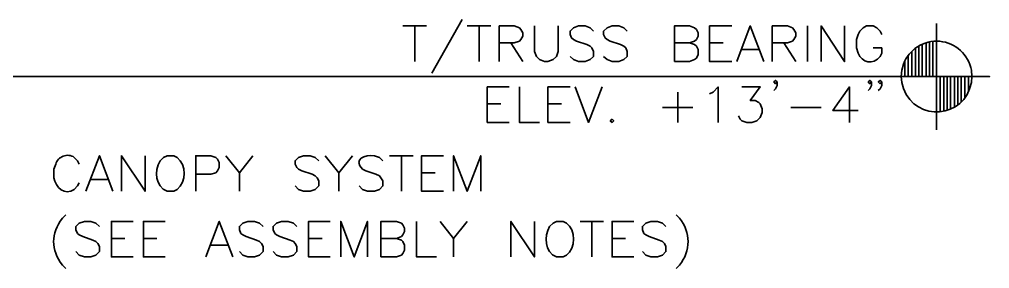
# Model space of a CAD drawing. Header units: inches. Extents: x 5 to 516, y -193 to 129.
# Drawn here: x 53.696 to 57.124, y -178.24 to -177.359 of the extents above; entities that cross this region are included whole.
import ezdxf

# ---------------------------------------------------------------- set-up
doc = ezdxf.new("R2010")
doc.units = ezdxf.units.IN
doc.header["$MEASUREMENT"] = 0
doc.layers.add('PDF7_Geometry', color=7, linetype='Continuous')

msp = doc.modelspace()

# ---------------------------------------------------------------- linework, layer by layer
at = {"layer": 'PDF7_Geometry', "lineweight": 35}
for points in [[(55.0513308, -177.3824499), (55.1346641, -177.3824499)], [(55.0935536, -177.3824499), (55.0935536, -177.5080055)], [(55.2602203, -177.3591164), (55.1535536, -177.5491164)], [(55.2779979, -177.3824499), (55.3613312, -177.3824499)], [(55.3202201, -177.3824499), (55.3202201, -177.5080055)], [(55.3913311, -177.508006), (55.3913311, -177.3824505), (55.4446645, -177.3824505), (55.4624422, -177.3891171), (55.4679978, -177.3946727), (55.4746645, -177.4068949), (55.4746645, -177.418006), (55.4679978, -177.4302282), (55.4624422, -177.4357838), (55.4446645, -177.4424505), (55.3913311, -177.4424505)], [(55.5157756, -177.3824499), (55.5157756, -177.4724499), (55.5224423, -177.4902277), (55.5335534, -177.5013388), (55.5513312, -177.5080055), (55.5635534, -177.5080055), (55.5813312, -177.5013388), (55.5935534, -177.4902277), (55.5991089, -177.4724499), (55.5991089, -177.3824499)], [(55.7246645, -177.4002281), (55.7124423, -177.389117), (55.6946645, -177.3824503), (55.6713312, -177.3824503), (55.6535534, -177.389117), (55.6413311, -177.4002281), (55.6413311, -177.4124503), (55.6468867, -177.4246725), (55.6535534, -177.4302281), (55.6646645, -177.4357837), (55.70022, -177.4480059), (55.7124423, -177.4535614), (55.7179978, -177.4602281), (55.7246645, -177.4724503), (55.7246645, -177.4902281), (55.7124423, -177.5013392), (55.6946645, -177.5080059), (55.6713312, -177.5080059), (55.6535534, -177.5013392), (55.6413311, -177.4902281)], [(55.8435534, -177.4002281), (55.8313311, -177.389117), (55.8135534, -177.3824503), (55.79022, -177.3824503), (55.7724422, -177.389117), (55.76022, -177.4002281), (55.76022, -177.4124503), (55.7657756, -177.4246725), (55.7724422, -177.4302281), (55.7835533, -177.4357837), (55.82022, -177.4480059), (55.8313311, -177.4535614), (55.8379978, -177.4602281), (55.8435534, -177.4724503), (55.8435534, -177.4902281), (55.8313311, -177.5013392), (55.8135534, -177.5080059), (55.79022, -177.5080059), (55.7724422, -177.5013392), (55.76022, -177.4902281)], [(56.01022, -177.508006), (56.01022, -177.3824505), (56.0635534, -177.3824505), (56.0813312, -177.3891171), (56.0879978, -177.3946727), (56.0935534, -177.4068949), (56.0935534, -177.418006), (56.0879978, -177.4302282), (56.0813312, -177.4357838), (56.0635534, -177.4424505), (56.01022, -177.4424505)], [(56.2124423, -177.508006), (56.1346645, -177.508006), (56.1346645, -177.3824505), (56.2124423, -177.3824505)], [(56.2302201, -177.508006), (56.2779979, -177.3824505), (56.3257757, -177.508006)], [(56.3557757, -177.508006), (56.3557757, -177.3824505), (56.409109, -177.3824505), (56.4268868, -177.3891171), (56.4324424, -177.3946727), (56.439109, -177.4068949), (56.439109, -177.418006), (56.4324424, -177.4302282), (56.4268868, -177.4357838), (56.409109, -177.4424505), (56.3557757, -177.4424505)], [(56.4802202, -177.3824499), (56.4802202, -177.5080055)], [(56.527998, -177.508006), (56.527998, -177.3824505), (56.6113313, -177.508006), (56.6113313, -177.3824505)], [(56.7424425, -177.4124498), (56.7368869, -177.4002276), (56.7246647, -177.3891165), (56.7124425, -177.3824498), (56.6891091, -177.3824498), (56.6768869, -177.3891165), (56.6646647, -177.4002276), (56.6591091, -177.4124498), (56.6535536, -177.4302276), (56.6535536, -177.4602276), (56.6591091, -177.4780054)], [(56.9357759, -177.3735614), (56.9357759, -177.749117)], [(55.4324423, -177.4424497), (55.4746645, -177.5080053)], [(56.0635535, -177.4424497), (56.0813312, -177.4480053), (56.0879979, -177.4535609), (56.0935535, -177.4657831), (56.0935535, -177.4835609), (56.0879979, -177.4957831), (56.0813312, -177.5013386), (56.0635535, -177.5080053), (56.0102201, -177.5080053)], [(56.1346645, -177.4424497), (56.1824423, -177.4424497)], [(56.3968868, -177.4424497), (56.439109, -177.5080053)], [(56.7368869, -177.4902276), (56.7424425, -177.4780054), (56.7424425, -177.4602276), (56.7124425, -177.4602276)], [(56.8613313, -177.5613395), (56.8613313, -177.4613394)], [(56.8735536, -177.5613395), (56.8735536, -177.4535617)], [(56.8857756, -177.5613395), (56.8857756, -177.446895)], [(56.899109, -177.5613395), (56.899109, -177.4424506)], [(56.9113313, -177.5613395), (56.9113313, -177.4391172)], [(56.9235536, -177.5613395), (56.9235536, -177.436895)], [(56.247998, -177.4657833), (56.3079981, -177.4657833)], [(56.8357757, -177.5613395), (56.8357757, -177.4857839)], [(56.849109, -177.5613395), (56.849109, -177.4724506)], [(56.8235534, -177.5613395), (56.8235534, -177.506895)], [(51.8446644, -177.5613395), (57.1235536, -177.5613395), (56.7491092, -177.5613395)], [(56.8113314, -177.5613395), (56.8113314, -177.5602283)], [(56.9491092, -177.5613395), (56.9491092, -177.6857839)], [(56.9613312, -177.5613395), (56.9613312, -177.6835617)], [(56.9735535, -177.5613395), (56.9735535, -177.6802283)], [(56.9857758, -177.5613395), (56.9857758, -177.6757839)], [(56.9991092, -177.5613395), (56.9991092, -177.6691172)], [(57.0113315, -177.5613395), (57.0113315, -177.6613395)], [(57.0235535, -177.5613395), (57.0235535, -177.6502283)], [(57.0357758, -177.5613395), (57.0357758, -177.6357839)], [(57.0491091, -177.5613395), (57.0491091, -177.6157839)], [(57.0613314, -177.5613395), (57.0613314, -177.5602283)], [(55.4268867, -177.7235607), (55.3491089, -177.7235607), (55.3491089, -177.5980052), (55.4268867, -177.5980052)], [(55.4624422, -177.5980058), (55.4624422, -177.7235613), (55.5335533, -177.7235613)], [(55.6413315, -177.7235607), (55.5635537, -177.7235607), (55.5635537, -177.5980052), (55.6413315, -177.5980052)], [(55.6591088, -177.5980058), (55.7068866, -177.7235613), (55.7546643, -177.5980058)], [(56.1346645, -177.6224503), (56.1468867, -177.6168948), (56.1646645, -177.5980059), (56.1646645, -177.7235615)], [(56.247998, -177.5980058), (56.3135536, -177.5980058), (56.277998, -177.6457835), (56.2957758, -177.6457835), (56.3079981, -177.6524502), (56.3135536, -177.6580058), (56.3202203, -177.6757835), (56.3202203, -177.6880058), (56.3135536, -177.7057835), (56.3013314, -177.7180058), (56.2835536, -177.7235613), (56.2657758, -177.7235613), (56.247998, -177.7180058), (56.2424425, -177.7113391), (56.2368869, -177.700228)], [(56.3735536, -177.5802276), (56.3668869, -177.5868942), (56.3613314, -177.5802276), (56.3668869, -177.574672), (56.3735536, -177.5802276), (56.3735536, -177.5924498), (56.3668869, -177.604672), (56.3613314, -177.6102276)], [(56.6291089, -177.7235613), (56.6291089, -177.5980058), (56.57022, -177.6813391), (56.6591089, -177.6813391)], [(56.7068869, -177.5802276), (56.7002203, -177.5868942), (56.6946647, -177.5802276), (56.7002203, -177.574672), (56.7068869, -177.5802276), (56.7068869, -177.5924498), (56.7002203, -177.604672), (56.6946647, -177.6102276)], [(56.7424425, -177.5802276), (56.7368869, -177.5868942), (56.7302202, -177.5802276), (56.7368869, -177.574672), (56.7424425, -177.5802276), (56.7424425, -177.5924498), (56.7368869, -177.604672), (56.7302202, -177.6102276)], [(56.0224423, -177.616895), (56.0224423, -177.7235617)], [(55.3491089, -177.6580056), (55.3968867, -177.6580056)], [(55.5635537, -177.6580056), (55.6113315, -177.6580056)], [(55.9679978, -177.6702284), (56.0757756, -177.6702284)], [(56.4213314, -177.6702284), (56.5279981, -177.6702284)], [(53.9313311, -177.9668944), (53.9791089, -177.8413388), (54.0268866, -177.9668944)], [(54.0568866, -177.9668944), (54.0568866, -177.8413388), (54.14022, -177.9668944), (54.14022, -177.8413388)], [(54.253553, -177.8468949), (54.2413307, -177.8413394), (54.2179974, -177.8413394), (54.2057752, -177.8468949), (54.193553, -177.8591172)], [(54.3191089, -177.9668944), (54.3191089, -177.8413388), (54.3724423, -177.8413388), (54.3902201, -177.8468944), (54.3957756, -177.853561), (54.4024423, -177.8646721), (54.4024423, -177.8824499), (54.3957756, -177.8946721), (54.3902201, -177.9013388), (54.3724423, -177.9068944), (54.3191089, -177.9068944)], [(54.4257758, -177.8413394), (54.4735536, -177.9013394), (54.4735536, -177.9668949)], [(54.5213309, -177.8413394), (54.4735531, -177.9013394)], [(54.7535533, -177.8591164), (54.741331, -177.8468942), (54.7235533, -177.8413387), (54.7002199, -177.8413387), (54.6824421, -177.8468942), (54.6702199, -177.8591164), (54.6702199, -177.8713387), (54.6757755, -177.8824498), (54.6824421, -177.8891164), (54.6935533, -177.894672), (54.7302199, -177.9068942), (54.741331, -177.9124498), (54.7479977, -177.9191164), (54.7535533, -177.9302276), (54.7535533, -177.9480053), (54.741331, -177.9602276), (54.7235533, -177.9668942), (54.7002199, -177.9668942), (54.6824421, -177.9602276), (54.6702199, -177.9480053)], [(54.7768868, -177.8413394), (54.8246646, -177.9013394), (54.8246646, -177.9668949)], [(54.8724424, -177.8413394), (54.8246646, -177.9013394)], [(54.9802203, -177.8591164), (54.9679981, -177.8468942), (54.9502203, -177.8413387)], [(55.0035533, -177.8413394), (55.0868866, -177.8413394)], [(55.0457755, -177.8413394), (55.0457755, -177.9668949)], [(55.1946649, -177.9668944), (55.1168871, -177.9668944), (55.1168871, -177.8413388), (55.1946649, -177.8413388)], [(55.2302203, -177.9668944), (55.2302203, -177.8413388), (55.2779981, -177.9668944), (55.3257759, -177.8413388), (55.3257759, -177.9668944)], [(54.9079981, -177.8891164), (54.9202203, -177.894672), (54.9557759, -177.9068942), (54.9679981, -177.9124498), (54.9735537, -177.9191164), (54.9802203, -177.9302276), (54.9802203, -177.9480053), (54.9679981, -177.9602276), (54.9502203, -177.9668942), (54.9257759, -177.9668942), (54.9079981, -177.9602276), (54.896887, -177.9480053)], [(55.1168871, -177.9013392), (55.1646649, -177.9013392)], [(53.8902198, -177.9602282), (53.9013309, -177.948006), (53.9079976, -177.9368949)], [(53.9491093, -177.9246727), (54.0091093, -177.9246727)], [(54.2179974, -177.9668949), (54.2413307, -177.9668949), (54.253553, -177.9602283)], [(53.86022, -178.0502277), (53.8479978, -178.0613388)], [(53.9791092, -178.0913394), (53.966887, -178.0791172), (53.9491092, -178.0735616), (53.9257758, -178.0735616), (53.9079981, -178.0791172), (53.8957758, -178.0913394), (53.8957758, -178.1035616), (53.9013314, -178.1157838), (53.9079981, -178.1213394), (53.9202203, -178.126895), (53.9557758, -178.1391172), (53.966887, -178.1446727), (53.9735536, -178.1513394), (53.9791092, -178.1624505), (53.9791092, -178.1802283), (53.966887, -178.1924505), (53.9491092, -178.1991172), (53.9257758, -178.1991172), (53.9079981, -178.1924505), (53.8957758, -178.1802283)], [(54.0979975, -178.1991162), (54.0213308, -178.1991162), (54.0213308, -178.0735606), (54.0979975, -178.0735606)], [(54.2113307, -178.1991162), (54.1346641, -178.1991162), (54.1346641, -178.0735606), (54.2113307, -178.0735606)], [(54.3546642, -178.1991162), (54.402442, -178.0735606), (54.4502197, -178.1991162)], [(54.5568867, -178.0913394), (54.5446644, -178.0791172), (54.5268867, -178.0735616), (54.5035533, -178.0735616), (54.4857755, -178.0791172), (54.4735533, -178.0913394), (54.4735533, -178.1035616), (54.4791089, -178.1157838), (54.4857755, -178.1213394), (54.4968867, -178.126895), (54.5335533, -178.1391172), (54.5446644, -178.1446727), (54.5513311, -178.1513394), (54.5568867, -178.1624505), (54.5568867, -178.1802283), (54.5446644, -178.1924505), (54.5268867, -178.1991172), (54.5035533, -178.1991172), (54.4857755, -178.1924505), (54.4735533, -178.1802283)], [(54.6757758, -178.0913394), (54.6646647, -178.0791172), (54.6457758, -178.0735616), (54.6224425, -178.0735616), (54.6046647, -178.0791172), (54.5924425, -178.0913394), (54.5924425, -178.1035616), (54.5991091, -178.1157838), (54.6046647, -178.1213394), (54.6168869, -178.126895), (54.6524425, -178.1391172), (54.6646647, -178.1446727), (54.6702203, -178.1513394), (54.6757758, -178.1624505), (54.6757758, -178.1802283), (54.6646647, -178.1924505), (54.6457758, -178.1991172), (54.6224425, -178.1991172), (54.6046647, -178.1924505), (54.5924425, -178.1802283)], [(54.7946641, -178.1991162), (54.7179974, -178.1991162), (54.7179974, -178.0735606), (54.7946641, -178.0735606)], [(54.8313313, -178.1991162), (54.8313313, -178.0735606), (54.879109, -178.1991162), (54.9257757, -178.0735606), (54.9257757, -178.1991162)], [(54.9735534, -178.1991162), (54.9735534, -178.0735606), (55.0279978, -178.0735606), (55.0457756, -178.0791162), (55.0513311, -178.0857829), (55.0568867, -178.096894), (55.0568867, -178.1091162), (55.0513311, -178.1213384), (55.0457756, -178.126894), (55.0279978, -178.1335606), (54.9735534, -178.1335606)], [(55.0991089, -178.0735612), (55.0991089, -178.1991168), (55.17022, -178.1991168)], [(55.1824422, -178.0735612), (55.23022, -178.1335612), (55.23022, -178.1991168)], [(55.2779979, -178.0735612), (55.2302201, -178.1335612)], [(55.4324423, -178.1991162), (55.4324423, -178.0735606), (55.5157756, -178.1991162), (55.5157756, -178.0735606)], [(55.6291092, -178.0791168), (55.616887, -178.0735612), (55.5935536, -178.0735612), (55.5813314, -178.0791168), (55.5691092, -178.091339)], [(55.676887, -178.0735612), (55.7602203, -178.0735612)], [(55.7179975, -178.0735612), (55.7179975, -178.1991168)], [(55.8668869, -178.1991162), (55.7902202, -178.1991162), (55.7902202, -178.0735606), (55.8668869, -178.0735606)], [(55.9802201, -178.0913394), (55.9679979, -178.0791172), (55.9502201, -178.0735616), (55.9268868, -178.0735616), (55.909109, -178.0791172), (55.8968868, -178.0913394), (55.8968868, -178.1035616), (55.9024423, -178.1157838), (55.909109, -178.1213394), (55.9213312, -178.126895), (55.9568868, -178.1391172), (55.9679979, -178.1446727), (55.9746646, -178.1513394), (55.9802201, -178.1624505), (55.9802201, -178.1802283), (55.9679979, -178.1924505), (55.9502201, -178.1991172), (55.9268868, -178.1991172), (55.909109, -178.1924505), (55.8968868, -178.1802283)], [(56.0157756, -178.0502277), (56.0279979, -178.0613388)], [(54.0213308, -178.133561), (54.0691086, -178.133561)], [(54.1346641, -178.133561), (54.1813307, -178.133561)], [(54.7179974, -178.133561), (54.7657752, -178.133561)], [(55.0279979, -178.133561), (55.0457756, -178.1391166), (55.0513312, -178.1446722), (55.0568867, -178.1568944), (55.0568867, -178.1746722), (55.0513312, -178.1868944), (55.0457756, -178.1924499), (55.0279979, -178.1991166), (54.9735534, -178.1991166)], [(55.7902202, -178.133561), (55.8368869, -178.133561)], [(54.3724424, -178.1568946), (54.4324424, -178.1568946)], [(55.5935536, -178.1991168), (55.616887, -178.1991168), (55.6291092, -178.1924501)], [(53.8479978, -178.2280055), (53.86022, -178.2402277)], [(56.0279979, -178.2280055), (56.0157756, -178.2402277)]]:
    msp.add_lwpolyline(points, dxfattribs=at)
for points in [[(57.0591092, -177.5824506), (57.0613314, -177.5613395), (57.0591092, -177.5391172, 0.765716696), (56.8191092, -177.5180061), (56.8135536, -177.5391172), (56.8113314, -177.5613395), (56.8135536, -177.5824506), (56.8191092, -177.6035617)], [(53.9079976, -177.8713393), (53.9013309, -177.8591171), (53.8902198, -177.8468948, 0.508362924), (53.8246642, -177.8713393), (53.8179976, -177.8891171), (53.8179976, -177.9191171)]]:
    msp.add_lwpolyline(points, format="xyb", dxfattribs=at)
msp.add_lwpolyline([(55.7902202, -177.711339), (55.7835535, -177.7180057), (55.7902202, -177.7235612), (55.7957758, -177.7180057)], close=True, dxfattribs=at)
for points in [[(56.6591091, -177.4780054), (56.6716091, -177.5131165), (56.7128869, -177.5211535), (56.7368869, -177.4902276)], [(56.8191092, -177.6035617), (56.8639425, -177.7237469), (57.0353314, -177.7095617), (57.0591092, -177.5824506)], [(54.9502203, -177.8413387), (54.9166462, -177.8359313), (54.8748314, -177.8527831), (54.9079981, -177.8891164)], [(54.193553, -177.8591172), (54.1699418, -177.8966172), (54.1778493, -177.9495987), (54.2179974, -177.9668949)], [(54.253553, -177.9602283), (54.2871456, -177.9320061), (54.2858678, -177.874932), (54.253553, -177.8468949)], [(53.8179976, -177.9191171), (53.8253679, -177.95258), (53.8558494, -177.9848578), (53.8902198, -177.9602282)], [(53.8479978, -178.0613388), (53.8073682, -178.1185796), (53.8065534, -178.1709685), (53.8479978, -178.2280055)], [(56.0279979, -178.0613388), (56.0683127, -178.1125981), (56.0691275, -178.1768759), (56.0279979, -178.2280055)], [(55.5691092, -178.091339), (55.5487018, -178.1255057), (55.5520166, -178.1825797), (55.5935536, -178.1991168)], [(55.6291092, -178.1924501), (55.6621647, -178.1690612), (55.6612573, -178.1025983), (55.6291092, -178.0791168)]]:
    msp.add_open_spline(points, degree=3, dxfattribs=at)

doc.saveas('drawing.dxf')
